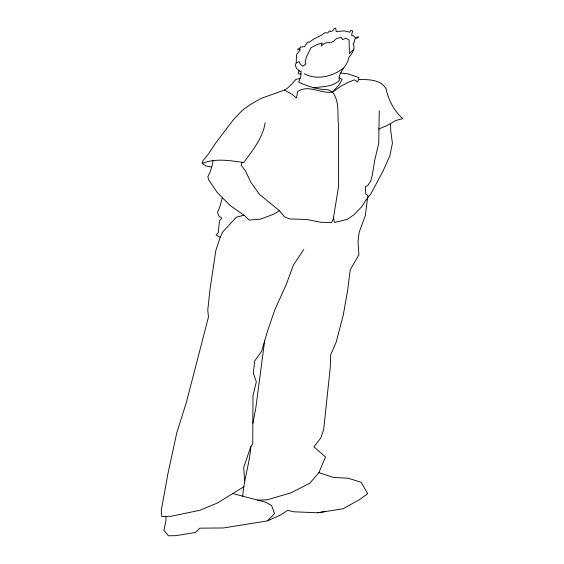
<?xml version="1.0" encoding="UTF-8"?>
<svg xmlns="http://www.w3.org/2000/svg" width="564" height="564" viewBox="0 0 564 564"><rect width="100%" height="100%" fill="white"/><g stroke="black" fill="none" stroke-linecap="round" stroke-linejoin="round"><path stroke-width="0.85" d="M313.492 87.878C322.192 86.355 333.035 87.194 339.493 80.109L338.985 78.396C339.711 70.444 347.784 65.417 348.792 57.62C351.809 53.749 355.954 48.807 353.064 43.689L354.065 42.702L354.841 39.135L358.394 37.471L358.225 36.801L355.2 37.605L353.332 35.736L351.562 35.384L352.655 30.872L350.688 30.35L349.842 32.211L344.414 30.886L336.186 31.492L335.686 28.2L334.099 28.743L332.76 30.816L330.701 31.598L329.721 30.724L327.691 32.98L324.906 32.705C320.162 36.547 314.007 38.035 309.495 42.237L307.824 41.877L304.489 46.699L299.893 47.122L300.372 48.151L297.404 49.181L300.344 49.674L296.474 54.814L296.234 62.879L295.191 65.212L296.636 68.491L299.752 71.254L301.07 71.402L300.753 76.239L298.723 82.231C308.036 86.412 317.927 89.648 328.079 89.711L332.506 92.08C339.725 101.344 337.258 113.378 338.414 124.228L338.597 186.155L333.521 217.443L334.424 222.477L347.149 219.403L354.185 214.609L361.672 206.755L367.178 198.324L370.738 194.051L383.083 170.984L389.879 155.742L392.424 143.221L390.732 130.637L390.457 123.572M166.02 516.434L165.978 520.537L163.927 530.301L168.41 535.8L175.82 535.659L195.306 532.515L199.86 528.165L223.541 527.96L267.442 520.875L280.407 515.101L287.633 510.364L293.95 511.802L317.666 512.775L343.201 508.749L359.592 499.556L367.693 493.669L361.059 482.213L348.192 478.265L333.402 477.405L318.886 472.639L309.918 483.136L291.073 492.788L267.258 499.782L257.536 500.176M318.886 472.639L325.527 456.953L313.901 446.836L320.895 437.847L323.651 429.705L330.229 367.777L330.68 354.827L336.158 342.193L343.264 315.086L347.452 291.616L350.223 269.881L358.894 254.822L358.02 241.378L359.19 232.248L365.331 215.561L367.904 195.426L365.775 194.108L365.409 186.684L367.65 185.634L370.611 181.411L372.31 175.08L374.7 160.366L378.712 143.453L379.283 110.791M212.896 160.818L212.586 163.955L210.252 171.675L207.862 176.793L208.525 179.683L217.133 192.296L229.795 205.247L244.438 215.547L249.105 220.031L260.427 219.17L273.822 214.137L279.511 210.71L284.446 216.83L289.713 218.973L306.604 219.459L321.015 222.329L331.583 222.427L333.627 218.021M242.71 496.278C243.895 479.365 249.662 463.277 250.902 446.357L252.75 443.79L252.975 395.653L256.338 381.772L253.356 373.389L254.702 360.939L261.562 351.45L267.646 330.694L274.767 309.996L286.442 283.995L293.513 264.847L303.799 249.485M264.636 340.973L255.781 408.188L252.933 423.148M265.129 122.804C262.88 138.06 252.453 150.461 243.74 162.566C230.161 160.578 215.3 157.99 202.215 163.426L205.62 165.816L211.613 167.155M202.215 163.426L202.892 160.789L208.342 154.099L216.047 142.551L233.433 119.709L241.942 110.65L249.88 104.812L261.111 98.418L284.482 90.036L287.168 88.442L292.349 83.634L295.881 79.411L300.048 78.318M222.385 197.668L219.474 207.848L217.45 212.55L218.938 216.026L221.737 218.092L219.488 220.898L218.19 232.791L216.061 234.927L220.207 237.296L215.808 250.613L210.005 289.48L207.763 310.01L208.461 317.031L186.254 402.83L176.87 432.454L167.931 473.668L161.226 510.554L161.889 516.568L171.153 516.264L200.269 510.187L217.457 502.968L243.874 486.753M250.902 446.357L243.711 467.352L244.607 480.761M242.153 162.376L241.103 165.181L245.516 170.998L250.705 182.01L259.355 194.27L279.511 210.71M299.11 70.683L298.067 73.433L298.871 73.976L301.028 73.919M220.207 237.296L222.681 231.994L236.394 217.189L243.944 215.201M284.482 90.036L291.729 94.153L296.481 97.96L297.7 91.558C308.452 84.022 320.747 94.005 332.506 92.08L338.985 85.03L342.094 79.439L339.14 77.529M267.442 520.875L274.548 513.55L271.637 505.654L266.081 502.305L232.756 493.535M353.952 49.188L349.398 53.594L349.088 40.072L345.894 38.197L342.383 39.607L341.283 37.309L336.468 38.599L333.74 41.094L330.659 42.737L326.901 42.688L324.392 43.357L321.163 46.1L322.234 42.998L316.742 44.704L311.081 47.623L306.365 57.183L305.096 62.59L306.019 63.81L302.755 66.263L300.041 63.802L299.272 61.709L296.234 62.879M332.506 92.08L341.685 85.806L348.066 82.422L354.368 79.862L357.717 81.963L359 77.599L347.939 73.849L340.691 72.989M343.575 68.11C332.633 76.5 316.89 80.61 304.2 73.687M378.641 129.05L386.77 125.659L395.984 120.449L402.774 118.623C393.975 110.953 388.497 99.955 386.009 88.682C380.517 79.193 368.08 79.594 358.464 79.418M317.666 512.775L325.357 511.527"/></g></svg>
